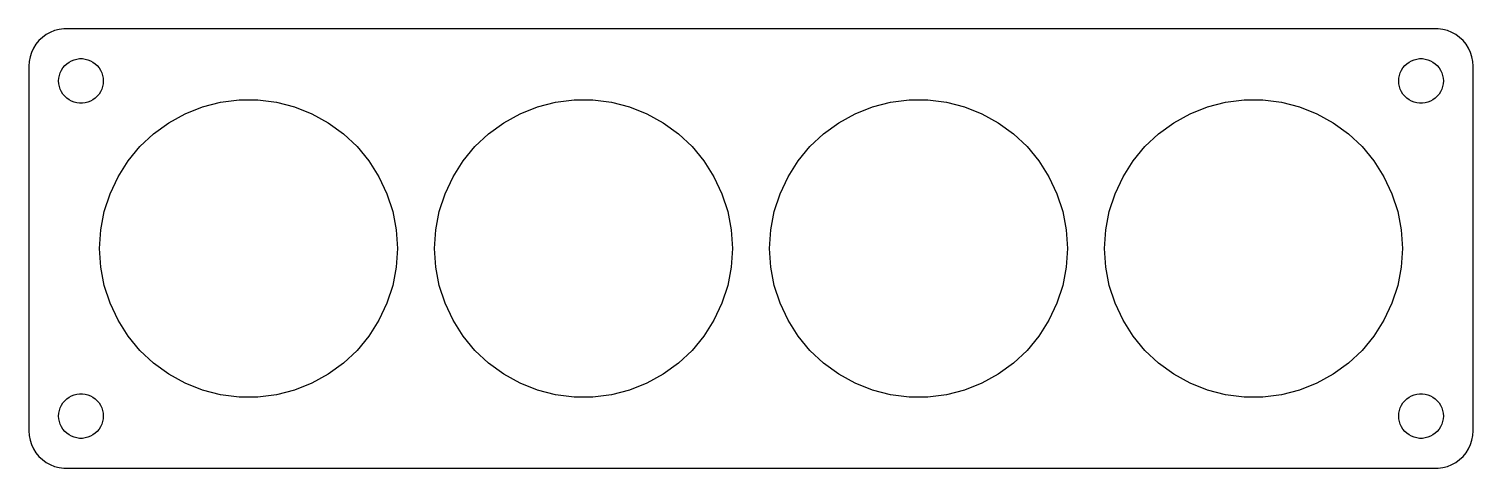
# Model space of a CAD drawing. Header units: metres. Extents: x -97 to 97, y -29 to 29.
import ezdxf

# ---------------------------------------------------------------- set-up
doc = ezdxf.new("R2010")
doc.units = ezdxf.units.M

msp = doc.modelspace()

# ---------------------------------------------------------------- linework, layer by layer
for p, q in [((-93.5451, 29.2553), (-94.1289, 29.0241)), ((-92.9369, 29.4114), (-93.5451, 29.2553)), ((-92.3139, 29.4901), (-92.9369, 29.4114)), ((92.3139, 29.4901), (-92.3139, 29.4901)), ((92.9369, 29.4114), (92.3139, 29.4901)), ((93.5451, 29.2553), (92.9369, 29.4114)), ((94.1289, 29.0241), (93.5451, 29.2553)), ((-96.0451, 27.4389), (-96.3815, 26.9088)), ((-95.6448, 27.9227), (-96.0451, 27.4389)), ((-95.1871, 28.3526), (-95.6448, 27.9227)), ((-94.6791, 28.7216), (-95.1871, 28.3526)), ((-94.1289, 29.0241), (-94.6791, 28.7216)), ((94.6791, 28.7216), (94.1289, 29.0241)), ((95.1871, 28.3526), (94.6791, 28.7216)), ((95.6448, 27.9227), (95.1871, 28.3526)), ((96.0451, 27.4389), (95.6448, 27.9227)), ((96.3815, 26.9088), (96.0451, 27.4389)), ((-96.8429, 25.7434), (-96.9606, 25.1267)), ((-96.6489, 26.3406), (-96.8429, 25.7434)), ((-96.3815, 26.9088), (-96.6489, 26.3406)), ((-91.2773, 25.2145), (-90.927, 25.3532)), ((-90.927, 25.3532), (-90.5621, 25.4469)), ((-90.5621, 25.4469), (-90.1884, 25.4941)), ((-90.1884, 25.4941), (-89.8116, 25.4941)), ((-89.8116, 25.4941), (-89.4379, 25.4469)), ((-89.4379, 25.4469), (-89.073, 25.3532)), ((-89.073, 25.3532), (-88.7227, 25.2145)), ((88.7227, 25.2145), (89.073, 25.3532)), ((89.073, 25.3532), (89.4379, 25.4469)), ((89.4379, 25.4469), (89.8116, 25.4941)), ((89.8116, 25.4941), (90.1884, 25.4941)), ((90.1884, 25.4941), (90.5621, 25.4469)), ((90.5621, 25.4469), (90.927, 25.3532)), ((90.927, 25.3532), (91.2773, 25.2145)), ((96.6489, 26.3406), (96.3815, 26.9088)), ((96.8429, 25.7434), (96.6489, 26.3406)), ((96.9606, 25.1267), (96.8429, 25.7434)), ((-96.9606, 25.1267), (-97, 24.5)), ((-97, 24.5), (-97, -24.5)), ((-92.9057, 23.2461), (-92.7893, 23.6044)), ((-92.7893, 23.6044), (-92.6289, 23.9453)), ((-92.6289, 23.9453), (-92.427, 24.2634)), ((-92.427, 24.2634), (-92.1869, 24.5536)), ((-92.1869, 24.5536), (-91.9123, 24.8115)), ((-91.9123, 24.8115), (-91.6075, 25.033)), ((-91.6075, 25.033), (-91.2773, 25.2145)), ((-88.7227, 25.2145), (-88.3925, 25.033)), ((-88.3925, 25.033), (-88.0877, 24.8115)), ((-88.0877, 24.8115), (-87.8131, 24.5536)), ((-87.8131, 24.5536), (-87.573, 24.2634)), ((-87.573, 24.2634), (-87.3711, 23.9453)), ((-87.3711, 23.9453), (-87.2107, 23.6044)), ((-87.2107, 23.6044), (-87.0943, 23.2461)), ((87.0943, 23.2461), (87.2107, 23.6044)), ((87.2107, 23.6044), (87.3711, 23.9453)), ((87.3711, 23.9453), (87.573, 24.2634)), ((87.573, 24.2634), (87.8131, 24.5536)), ((87.8131, 24.5536), (88.0877, 24.8115)), ((88.0877, 24.8115), (88.3925, 25.033)), ((88.3925, 25.033), (88.7227, 25.2145)), ((91.2773, 25.2145), (91.6075, 25.033)), ((91.6075, 25.033), (91.9123, 24.8115)), ((91.9123, 24.8115), (92.1869, 24.5536)), ((92.1869, 24.5536), (92.427, 24.2634)), ((92.427, 24.2634), (92.6289, 23.9453)), ((92.6289, 23.9453), (92.7893, 23.6044)), ((92.7893, 23.6044), (92.9057, 23.2461)), ((97, 24.5), (96.9606, 25.1267)), ((97, -24.5), (97, 24.5)), ((-93, 22.5), (-92.9763, 22.876)), ((-92.9763, 22.124), (-93, 22.5)), ((-92.9763, 22.876), (-92.9057, 23.2461)), ((-92.9057, 21.7539), (-92.9763, 22.124)), ((-92.7893, 21.3956), (-92.9057, 21.7539)), ((-92.6289, 21.0547), (-92.7893, 21.3956)), ((-87.2107, 21.3956), (-87.3711, 21.0547)), ((-87.0943, 21.7539), (-87.2107, 21.3956)), ((-87.0943, 23.2461), (-87.0237, 22.876)), ((-87.0237, 22.124), (-87.0943, 21.7539)), ((-87.0237, 22.876), (-87, 22.5)), ((-87, 22.5), (-87.0237, 22.124)), ((87, 22.5), (87.0237, 22.876)), ((87.0237, 22.124), (87, 22.5)), ((87.0237, 22.876), (87.0943, 23.2461)), ((87.0943, 21.7539), (87.0237, 22.124)), ((87.2107, 21.3956), (87.0943, 21.7539)), ((87.3711, 21.0547), (87.2107, 21.3956)), ((92.7893, 21.3956), (92.6289, 21.0547)), ((92.9057, 21.7539), (92.7893, 21.3956)), ((92.9057, 23.2461), (92.9763, 22.876)), ((92.9763, 22.124), (92.9057, 21.7539)), ((92.9763, 22.876), (93, 22.5)), ((93, 22.5), (92.9763, 22.124)), ((-92.427, 20.7366), (-92.6289, 21.0547)), ((-92.1869, 20.4464), (-92.427, 20.7366)), ((-91.9123, 20.1884), (-92.1869, 20.4464)), ((-91.6075, 19.967), (-91.9123, 20.1884)), ((-91.2773, 19.7855), (-91.6075, 19.967)), ((-90.927, 19.6468), (-91.2773, 19.7855)), ((-90.5621, 19.5531), (-90.927, 19.6468)), ((-90.1884, 19.5059), (-90.5621, 19.5531)), ((-89.8116, 19.5059), (-90.1884, 19.5059)), ((-89.4379, 19.5531), (-89.8116, 19.5059)), ((-89.073, 19.6468), (-89.4379, 19.5531)), ((-88.7227, 19.7855), (-89.073, 19.6468)), ((-88.3925, 19.967), (-88.7227, 19.7855)), ((-88.0877, 20.1884), (-88.3925, 19.967)), ((-87.8131, 20.4464), (-88.0877, 20.1884)), ((-87.573, 20.7366), (-87.8131, 20.4464)), ((-87.3711, 21.0547), (-87.573, 20.7366)), ((-73.6803, 19.0211), (-71.2476, 19.6457)), ((-71.2476, 19.6457), (-68.7558, 19.9605)), ((-68.7558, 19.9605), (-66.2442, 19.9605)), ((-66.2442, 19.9605), (-63.7524, 19.6457)), ((-63.7524, 19.6457), (-61.3197, 19.0211)), ((-28.6803, 19.0211), (-26.2476, 19.6457)), ((-26.2476, 19.6457), (-23.7558, 19.9605)), ((-23.7558, 19.9605), (-21.2442, 19.9605)), ((-21.2442, 19.9605), (-18.7524, 19.6457)), ((-18.7524, 19.6457), (-16.3197, 19.0211)), ((16.3197, 19.0211), (18.7524, 19.6457)), ((18.7524, 19.6457), (21.2442, 19.9605)), ((21.2442, 19.9605), (23.7558, 19.9605)), ((23.7558, 19.9605), (26.2476, 19.6457)), ((26.2476, 19.6457), (28.6803, 19.0211)), ((61.3197, 19.0211), (63.7524, 19.6457)), ((63.7524, 19.6457), (66.2442, 19.9605)), ((66.2442, 19.9605), (68.7558, 19.9605)), ((68.7558, 19.9605), (71.2476, 19.6457)), ((71.2476, 19.6457), (73.6803, 19.0211)), ((87.573, 20.7366), (87.3711, 21.0547)), ((87.8131, 20.4464), (87.573, 20.7366)), ((88.0877, 20.1884), (87.8131, 20.4464)), ((88.3925, 19.967), (88.0877, 20.1884)), ((88.7227, 19.7855), (88.3925, 19.967)), ((89.073, 19.6468), (88.7227, 19.7855)), ((89.4379, 19.5531), (89.073, 19.6468)), ((89.8116, 19.5059), (89.4379, 19.5531)), ((90.1884, 19.5059), (89.8116, 19.5059)), ((90.5621, 19.5531), (90.1884, 19.5059)), ((90.927, 19.6468), (90.5621, 19.5531)), ((91.2773, 19.7855), (90.927, 19.6468)), ((91.6075, 19.967), (91.2773, 19.7855)), ((91.9123, 20.1884), (91.6075, 19.967)), ((92.1869, 20.4464), (91.9123, 20.1884)), ((92.427, 20.7366), (92.1869, 20.4464)), ((92.6289, 21.0547), (92.427, 20.7366)), ((-78.2165, 16.8866), (-76.0156, 18.0965)), ((-76.0156, 18.0965), (-73.6803, 19.0211)), ((-61.3197, 19.0211), (-58.9844, 18.0965)), ((-58.9844, 18.0965), (-56.7835, 16.8866)), ((-33.2165, 16.8866), (-31.0156, 18.0965)), ((-31.0156, 18.0965), (-28.6803, 19.0211)), ((-16.3197, 19.0211), (-13.9844, 18.0965)), ((-13.9844, 18.0965), (-11.7835, 16.8866)), ((11.7835, 16.8866), (13.9844, 18.0965)), ((13.9844, 18.0965), (16.3197, 19.0211)), ((28.6803, 19.0211), (31.0156, 18.0965)), ((31.0156, 18.0965), (33.2165, 16.8866)), ((56.7835, 16.8866), (58.9844, 18.0965)), ((58.9844, 18.0965), (61.3197, 19.0211)), ((73.6803, 19.0211), (76.0156, 18.0965)), ((76.0156, 18.0965), (78.2165, 16.8866)), ((-80.2485, 15.4103), (-78.2165, 16.8866)), ((-56.7835, 16.8866), (-54.7515, 15.4103)), ((-35.2485, 15.4103), (-33.2165, 16.8866)), ((-11.7835, 16.8866), (-9.75151, 15.4103)), ((9.75151, 15.4103), (11.7835, 16.8866)), ((33.2165, 16.8866), (35.2485, 15.4103)), ((54.7515, 15.4103), (56.7835, 16.8866)), ((78.2165, 16.8866), (80.2485, 15.4103)), ((-83.6803, 11.7557), (-82.0794, 13.6909)), ((-82.0794, 13.6909), (-80.2485, 15.4103)), ((-54.7515, 15.4103), (-52.9206, 13.6909)), ((-52.9206, 13.6909), (-51.3197, 11.7557)), ((-38.6803, 11.7557), (-37.0794, 13.6909)), ((-37.0794, 13.6909), (-35.2485, 15.4103)), ((-9.75151, 15.4103), (-7.92062, 13.6909)), ((-7.92062, 13.6909), (-6.31966, 11.7557)), ((6.31966, 11.7557), (7.92062, 13.6909)), ((7.92062, 13.6909), (9.75151, 15.4103)), ((35.2485, 15.4103), (37.0794, 13.6909)), ((37.0794, 13.6909), (38.6803, 11.7557)), ((51.3197, 11.7557), (52.9206, 13.6909)), ((52.9206, 13.6909), (54.7515, 15.4103)), ((80.2485, 15.4103), (82.0794, 13.6909)), ((82.0794, 13.6909), (83.6803, 11.7557)), ((-85.0261, 9.63507), (-83.6803, 11.7557)), ((-51.3197, 11.7557), (-49.9739, 9.63507)), ((-40.0261, 9.63507), (-38.6803, 11.7557)), ((-6.31966, 11.7557), (-4.97386, 9.63507)), ((4.97386, 9.63507), (6.31966, 11.7557)), ((38.6803, 11.7557), (40.0261, 9.63507)), ((49.9739, 9.63507), (51.3197, 11.7557)), ((83.6803, 11.7557), (85.0261, 9.63507)), ((-86.0955, 7.36249), (-85.0261, 9.63507)), ((-49.9739, 9.63507), (-48.9045, 7.36249)), ((-41.0955, 7.36249), (-40.0261, 9.63507)), ((-4.97386, 9.63507), (-3.90446, 7.36249)), ((3.90446, 7.36249), (4.97386, 9.63507)), ((40.0261, 9.63507), (41.0955, 7.36249)), ((48.9045, 7.36249), (49.9739, 9.63507)), ((85.0261, 9.63507), (86.0955, 7.36249)), ((-86.8717, 4.97379), (-86.0955, 7.36249)), ((-48.9045, 7.36249), (-48.1283, 4.97379)), ((-41.8717, 4.97379), (-41.0955, 7.36249)), ((-3.90446, 7.36249), (-3.12833, 4.97379)), ((3.12833, 4.97379), (3.90446, 7.36249)), ((41.0955, 7.36249), (41.8717, 4.97379)), ((48.1283, 4.97379), (48.9045, 7.36249)), ((86.0955, 7.36249), (86.8717, 4.97379)), ((-87.3423, 2.50665), (-86.8717, 4.97379)), ((-48.1283, 4.97379), (-47.6577, 2.50665)), ((-42.3423, 2.50665), (-41.8717, 4.97379)), ((-3.12833, 4.97379), (-2.6577, 2.50665)), ((2.6577, 2.50665), (3.12833, 4.97379)), ((41.8717, 4.97379), (42.3423, 2.50665)), ((47.6577, 2.50665), (48.1283, 4.97379)), ((86.8717, 4.97379), (87.3423, 2.50665)), ((-87.5, 0), (-87.3423, 2.50665)), ((-47.6577, 2.50665), (-47.5, 0)), ((-42.5, 0), (-42.3423, 2.50665)), ((-2.6577, 2.50665), (-2.5, 0)), ((2.5, 0), (2.6577, 2.50665)), ((42.3423, 2.50665), (42.5, 0)), ((47.5, 0), (47.6577, 2.50665)), ((87.3423, 2.50665), (87.5, 0)), ((-87.3423, -2.50665), (-87.5, 0)), ((-47.5, 0), (-47.6577, -2.50665)), ((-42.3423, -2.50665), (-42.5, 0)), ((-2.5, 0), (-2.6577, -2.50665)), ((2.6577, -2.50665), (2.5, 0)), ((42.5, 0), (42.3423, -2.50665)), ((47.6577, -2.50665), (47.5, 0)), ((87.5, 0), (87.3423, -2.50665)), ((-86.8717, -4.97379), (-87.3423, -2.50665)), ((-47.6577, -2.50665), (-48.1283, -4.97379)), ((-41.8717, -4.97379), (-42.3423, -2.50665)), ((-2.6577, -2.50665), (-3.12833, -4.97379)), ((3.12833, -4.97379), (2.6577, -2.50665)), ((42.3423, -2.50665), (41.8717, -4.97379)), ((48.1283, -4.97379), (47.6577, -2.50665)), ((87.3423, -2.50665), (86.8717, -4.97379)), ((-86.0955, -7.36249), (-86.8717, -4.97379)), ((-48.1283, -4.97379), (-48.9045, -7.36249)), ((-41.0955, -7.36249), (-41.8717, -4.97379)), ((-3.12833, -4.97379), (-3.90446, -7.36249)), ((3.90446, -7.36249), (3.12833, -4.97379)), ((41.8717, -4.97379), (41.0955, -7.36249)), ((48.9045, -7.36249), (48.1283, -4.97379)), ((86.8717, -4.97379), (86.0955, -7.36249)), ((-85.0261, -9.63507), (-86.0955, -7.36249)), ((-48.9045, -7.36249), (-49.9739, -9.63507)), ((-40.0261, -9.63507), (-41.0955, -7.36249)), ((-3.90446, -7.36249), (-4.97386, -9.63507)), ((4.97386, -9.63507), (3.90446, -7.36249)), ((41.0955, -7.36249), (40.0261, -9.63507)), ((49.9739, -9.63507), (48.9045, -7.36249)), ((86.0955, -7.36249), (85.0261, -9.63507)), ((-83.6803, -11.7557), (-85.0261, -9.63507)), ((-49.9739, -9.63507), (-51.3197, -11.7557)), ((-38.6803, -11.7557), (-40.0261, -9.63507)), ((-4.97386, -9.63507), (-6.31966, -11.7557)), ((6.31966, -11.7557), (4.97386, -9.63507)), ((40.0261, -9.63507), (38.6803, -11.7557)), ((51.3197, -11.7557), (49.9739, -9.63507)), ((85.0261, -9.63507), (83.6803, -11.7557)), ((-82.0794, -13.6909), (-83.6803, -11.7557)), ((-51.3197, -11.7557), (-52.9206, -13.6909)), ((-37.0794, -13.6909), (-38.6803, -11.7557)), ((-6.31966, -11.7557), (-7.92062, -13.6909)), ((7.92062, -13.6909), (6.31966, -11.7557)), ((38.6803, -11.7557), (37.0794, -13.6909)), ((52.9206, -13.6909), (51.3197, -11.7557)), ((83.6803, -11.7557), (82.0794, -13.6909)), ((-80.2485, -15.4103), (-82.0794, -13.6909)), ((-78.2165, -16.8866), (-80.2485, -15.4103)), ((-54.7515, -15.4103), (-56.7835, -16.8866)), ((-52.9206, -13.6909), (-54.7515, -15.4103)), ((-35.2485, -15.4103), (-37.0794, -13.6909)), ((-33.2165, -16.8866), (-35.2485, -15.4103)), ((-9.75151, -15.4103), (-11.7835, -16.8866)), ((-7.92062, -13.6909), (-9.75151, -15.4103)), ((9.75151, -15.4103), (7.92062, -13.6909)), ((11.7835, -16.8866), (9.75151, -15.4103)), ((35.2485, -15.4103), (33.2165, -16.8866)), ((37.0794, -13.6909), (35.2485, -15.4103)), ((54.7515, -15.4103), (52.9206, -13.6909)), ((56.7835, -16.8866), (54.7515, -15.4103)), ((80.2485, -15.4103), (78.2165, -16.8866)), ((82.0794, -13.6909), (80.2485, -15.4103)), ((-76.0156, -18.0965), (-78.2165, -16.8866)), ((-56.7835, -16.8866), (-58.9844, -18.0965)), ((-31.0156, -18.0965), (-33.2165, -16.8866)), ((-11.7835, -16.8866), (-13.9844, -18.0965)), ((13.9844, -18.0965), (11.7835, -16.8866)), ((33.2165, -16.8866), (31.0156, -18.0965)), ((58.9844, -18.0965), (56.7835, -16.8866)), ((78.2165, -16.8866), (76.0156, -18.0965)), ((-73.6803, -19.0211), (-76.0156, -18.0965)), ((-71.2476, -19.6457), (-73.6803, -19.0211)), ((-61.3197, -19.0211), (-63.7524, -19.6457)), ((-58.9844, -18.0965), (-61.3197, -19.0211)), ((-28.6803, -19.0211), (-31.0156, -18.0965)), ((-26.2476, -19.6457), (-28.6803, -19.0211)), ((-16.3197, -19.0211), (-18.7524, -19.6457)), ((-13.9844, -18.0965), (-16.3197, -19.0211)), ((16.3197, -19.0211), (13.9844, -18.0965)), ((18.7524, -19.6457), (16.3197, -19.0211)), ((28.6803, -19.0211), (26.2476, -19.6457)), ((31.0156, -18.0965), (28.6803, -19.0211)), ((61.3197, -19.0211), (58.9844, -18.0965)), ((63.7524, -19.6457), (61.3197, -19.0211)), ((73.6803, -19.0211), (71.2476, -19.6457)), ((76.0156, -18.0965), (73.6803, -19.0211)), ((-92.7893, -21.3956), (-92.6289, -21.0547)), ((-92.6289, -21.0547), (-92.427, -20.7366)), ((-92.427, -20.7366), (-92.1869, -20.4464)), ((-92.1869, -20.4464), (-91.9123, -20.1884)), ((-91.9123, -20.1884), (-91.6075, -19.967)), ((-91.6075, -19.967), (-91.2773, -19.7855)), ((-91.2773, -19.7855), (-90.927, -19.6468)), ((-90.927, -19.6468), (-90.5621, -19.5531)), ((-90.5621, -19.5531), (-90.1884, -19.5059)), ((-90.1884, -19.5059), (-89.8116, -19.5059)), ((-89.8116, -19.5059), (-89.4379, -19.5531)), ((-89.4379, -19.5531), (-89.073, -19.6468)), ((-89.073, -19.6468), (-88.7227, -19.7855)), ((-88.7227, -19.7855), (-88.3925, -19.967)), ((-88.3925, -19.967), (-88.0877, -20.1884)), ((-88.0877, -20.1884), (-87.8131, -20.4464)), ((-87.8131, -20.4464), (-87.573, -20.7366)), ((-87.573, -20.7366), (-87.3711, -21.0547)), ((-87.3711, -21.0547), (-87.2107, -21.3956)), ((-68.7558, -19.9605), (-71.2476, -19.6457)), ((-66.2442, -19.9605), (-68.7558, -19.9605)), ((-63.7524, -19.6457), (-66.2442, -19.9605)), ((-23.7558, -19.9605), (-26.2476, -19.6457)), ((-21.2442, -19.9605), (-23.7558, -19.9605)), ((-18.7524, -19.6457), (-21.2442, -19.9605)), ((21.2442, -19.9605), (18.7524, -19.6457)), ((23.7558, -19.9605), (21.2442, -19.9605)), ((26.2476, -19.6457), (23.7558, -19.9605)), ((66.2442, -19.9605), (63.7524, -19.6457)), ((68.7558, -19.9605), (66.2442, -19.9605)), ((71.2476, -19.6457), (68.7558, -19.9605)), ((87.2107, -21.3956), (87.3711, -21.0547)), ((87.3711, -21.0547), (87.573, -20.7366)), ((87.573, -20.7366), (87.8131, -20.4464)), ((87.8131, -20.4464), (88.0877, -20.1884)), ((88.0877, -20.1884), (88.3925, -19.967)), ((88.3925, -19.967), (88.7227, -19.7855)), ((88.7227, -19.7855), (89.073, -19.6468)), ((89.073, -19.6468), (89.4379, -19.5531)), ((89.4379, -19.5531), (89.8116, -19.5059)), ((89.8116, -19.5059), (90.1884, -19.5059)), ((90.1884, -19.5059), (90.5621, -19.5531)), ((90.5621, -19.5531), (90.927, -19.6468)), ((90.927, -19.6468), (91.2773, -19.7855)), ((91.2773, -19.7855), (91.6075, -19.967)), ((91.6075, -19.967), (91.9123, -20.1884)), ((91.9123, -20.1884), (92.1869, -20.4464)), ((92.1869, -20.4464), (92.427, -20.7366)), ((92.427, -20.7366), (92.6289, -21.0547)), ((92.6289, -21.0547), (92.7893, -21.3956)), ((-93, -22.5), (-92.9763, -22.124)), ((-92.9763, -22.876), (-93, -22.5)), ((-92.9763, -22.124), (-92.9057, -21.7539)), ((-92.9057, -23.2461), (-92.9763, -22.876)), ((-92.9057, -21.7539), (-92.7893, -21.3956)), ((-92.7893, -23.6044), (-92.9057, -23.2461)), ((-87.2107, -21.3956), (-87.0943, -21.7539)), ((-87.0943, -23.2461), (-87.2107, -23.6044)), ((-87.0943, -21.7539), (-87.0237, -22.124)), ((-87.0237, -22.876), (-87.0943, -23.2461)), ((-87.0237, -22.124), (-87, -22.5)), ((-87, -22.5), (-87.0237, -22.876)), ((87, -22.5), (87.0237, -22.124)), ((87.0237, -22.876), (87, -22.5)), ((87.0237, -22.124), (87.0943, -21.7539)), ((87.0943, -23.2461), (87.0237, -22.876)), ((87.0943, -21.7539), (87.2107, -21.3956)), ((87.2107, -23.6044), (87.0943, -23.2461)), ((92.7893, -21.3956), (92.9057, -21.7539)), ((92.9057, -23.2461), (92.7893, -23.6044)), ((92.9057, -21.7539), (92.9763, -22.124)), ((92.9763, -22.876), (92.9057, -23.2461)), ((92.9763, -22.124), (93, -22.5)), ((93, -22.5), (92.9763, -22.876)), ((-97, -24.5), (-96.9606, -25.1267)), ((-96.9606, -25.1267), (-96.8429, -25.7434)), ((-92.6289, -23.9453), (-92.7893, -23.6044)), ((-92.427, -24.2634), (-92.6289, -23.9453)), ((-92.1869, -24.5536), (-92.427, -24.2634)), ((-91.9123, -24.8115), (-92.1869, -24.5536)), ((-91.6075, -25.033), (-91.9123, -24.8115)), ((-91.2773, -25.2145), (-91.6075, -25.033)), ((-90.927, -25.3532), (-91.2773, -25.2145)), ((-88.7227, -25.2145), (-89.073, -25.3532)), ((-88.3925, -25.033), (-88.7227, -25.2145)), ((-88.0877, -24.8115), (-88.3925, -25.033)), ((-87.8131, -24.5536), (-88.0877, -24.8115)), ((-87.573, -24.2634), (-87.8131, -24.5536)), ((-87.3711, -23.9453), (-87.573, -24.2634)), ((-87.2107, -23.6044), (-87.3711, -23.9453)), ((87.3711, -23.9453), (87.2107, -23.6044)), ((87.573, -24.2634), (87.3711, -23.9453)), ((87.8131, -24.5536), (87.573, -24.2634)), ((88.0877, -24.8115), (87.8131, -24.5536)), ((88.3925, -25.033), (88.0877, -24.8115)), ((88.7227, -25.2145), (88.3925, -25.033)), ((89.073, -25.3532), (88.7227, -25.2145)), ((91.2773, -25.2145), (90.927, -25.3532)), ((91.6075, -25.033), (91.2773, -25.2145)), ((91.9123, -24.8115), (91.6075, -25.033)), ((92.1869, -24.5536), (91.9123, -24.8115)), ((92.427, -24.2634), (92.1869, -24.5536)), ((92.6289, -23.9453), (92.427, -24.2634)), ((92.7893, -23.6044), (92.6289, -23.9453)), ((96.8429, -25.7434), (96.9606, -25.1267)), ((96.9606, -25.1267), (97, -24.5)), ((-96.8429, -25.7434), (-96.6489, -26.3406)), ((-96.6489, -26.3406), (-96.3815, -26.9088)), ((-96.3815, -26.9088), (-96.0451, -27.4389)), ((-90.5621, -25.4469), (-90.927, -25.3532)), ((-90.1884, -25.4941), (-90.5621, -25.4469)), ((-89.8116, -25.4941), (-90.1884, -25.4941)), ((-89.4379, -25.4469), (-89.8116, -25.4941)), ((-89.073, -25.3532), (-89.4379, -25.4469)), ((89.4379, -25.4469), (89.073, -25.3532)), ((89.8116, -25.4941), (89.4379, -25.4469)), ((90.1884, -25.4941), (89.8116, -25.4941)), ((90.5621, -25.4469), (90.1884, -25.4941)), ((90.927, -25.3532), (90.5621, -25.4469)), ((96.0451, -27.4389), (96.3815, -26.9088)), ((96.3815, -26.9088), (96.6489, -26.3406)), ((96.6489, -26.3406), (96.8429, -25.7434)), ((-96.0451, -27.4389), (-95.6448, -27.9227)), ((-95.6448, -27.9227), (-95.1871, -28.3526)), ((-95.1871, -28.3526), (-94.6791, -28.7216)), ((-94.6791, -28.7216), (-94.1289, -29.0241)), ((-94.1289, -29.0241), (-93.5451, -29.2553)), ((93.5451, -29.2553), (94.1289, -29.0241)), ((94.1289, -29.0241), (94.6791, -28.7216)), ((94.6791, -28.7216), (95.1871, -28.3526)), ((95.1871, -28.3526), (95.6448, -27.9227)), ((95.6448, -27.9227), (96.0451, -27.4389)), ((-93.5451, -29.2553), (-92.9369, -29.4114)), ((-92.9369, -29.4114), (-92.3139, -29.4901)), ((-92.3139, -29.4901), (92.3139, -29.4901)), ((92.3139, -29.4901), (92.9369, -29.4114)), ((92.9369, -29.4114), (93.5451, -29.2553))]:
    msp.add_line(p, q)

doc.saveas('drawing.dxf')
